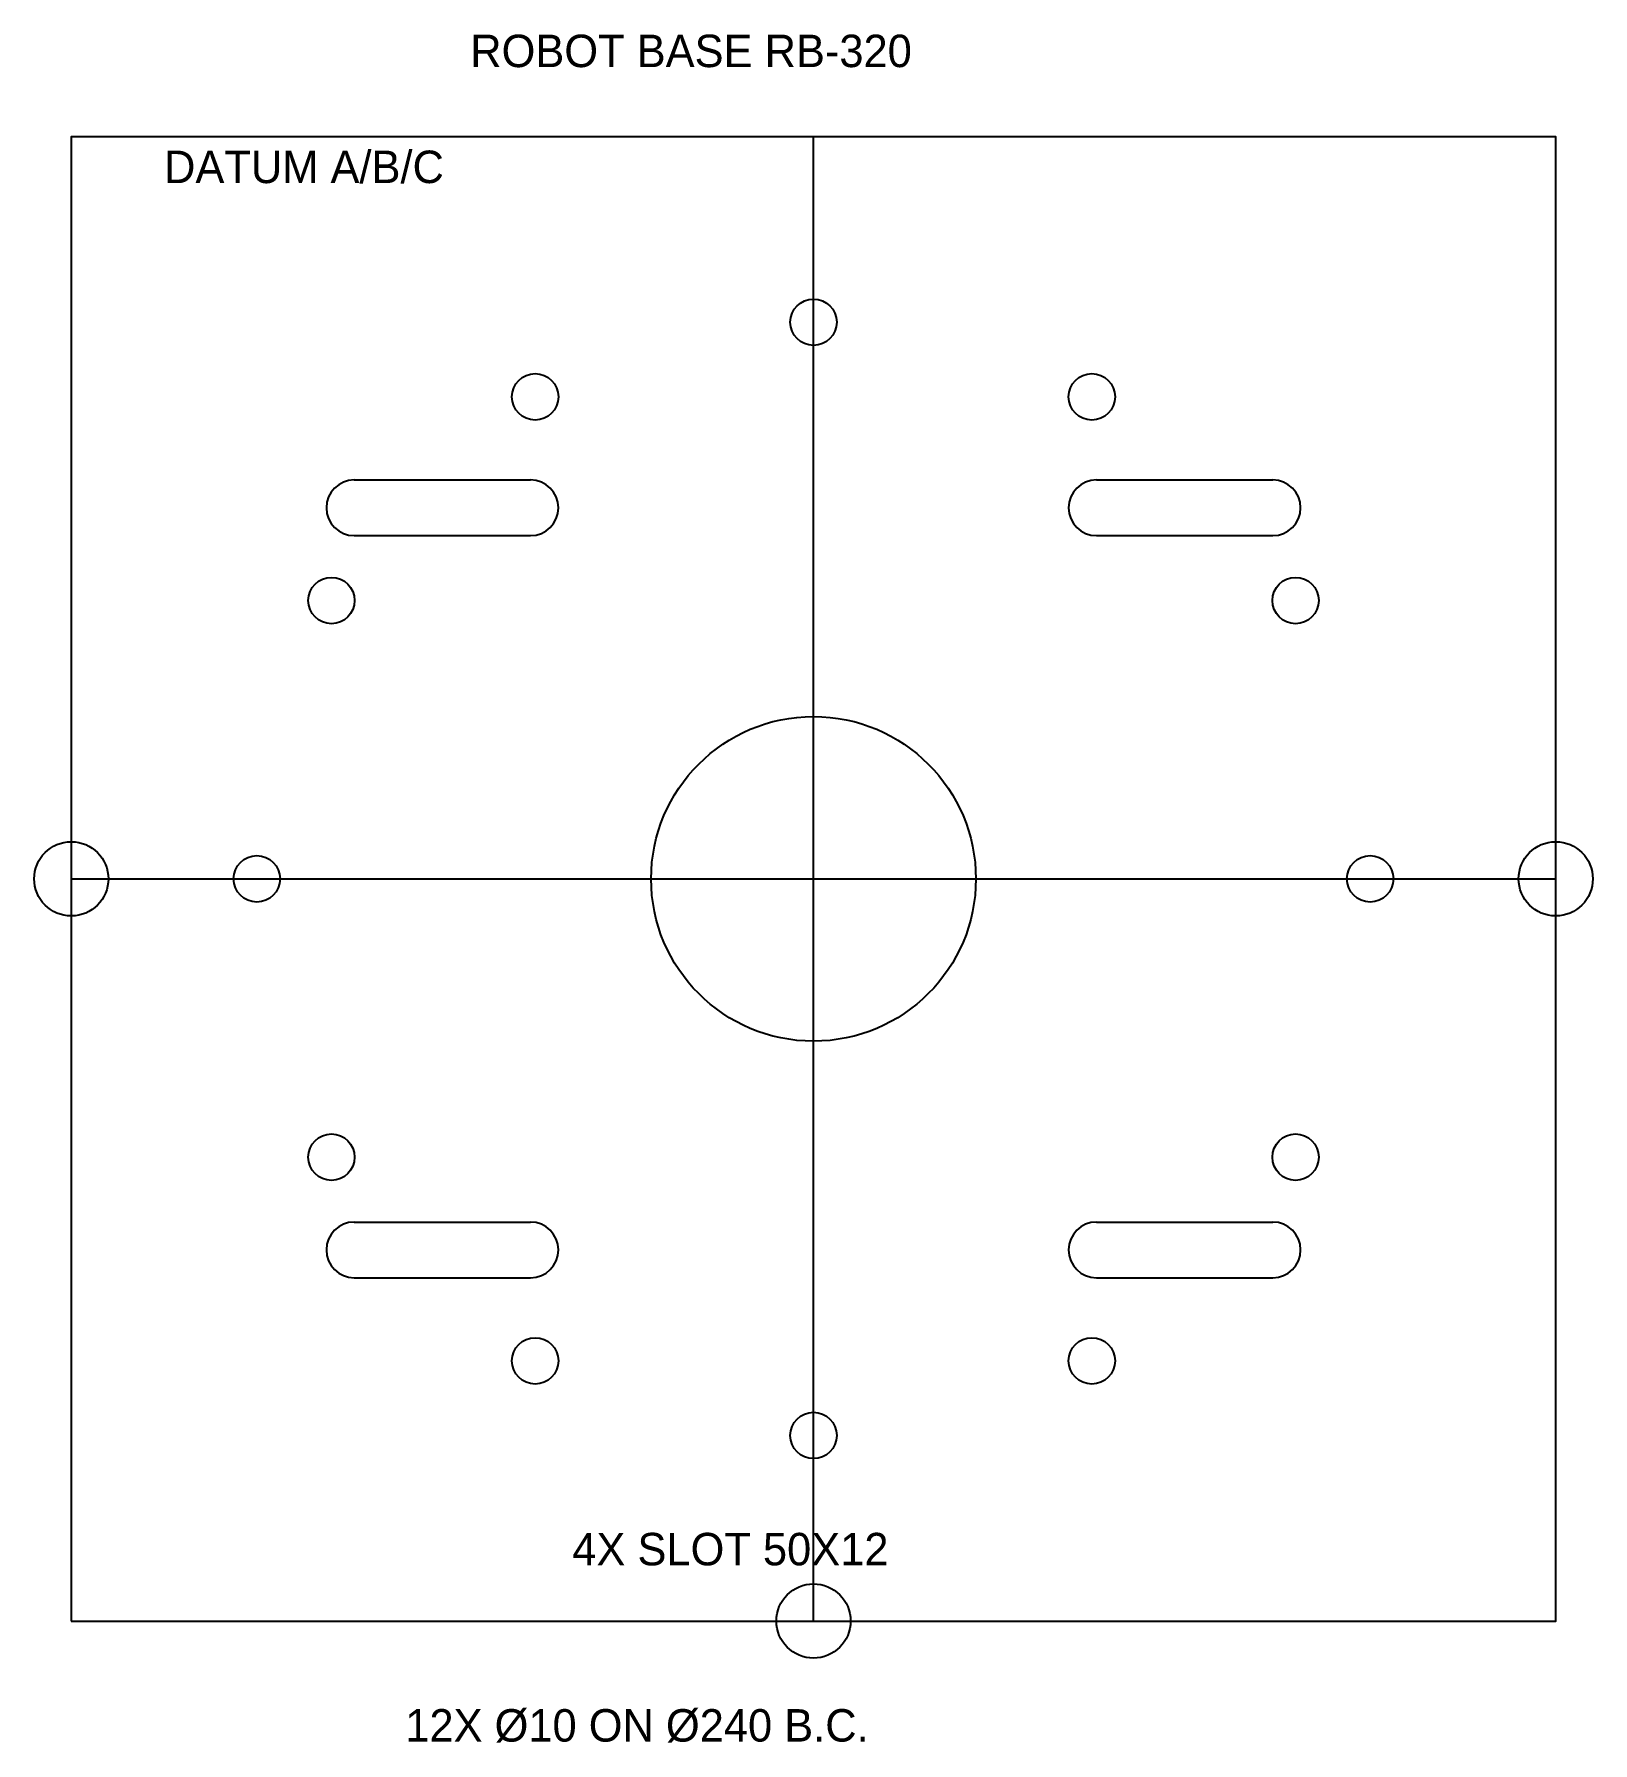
# Model space of a CAD drawing. Header units: millimetres. Extents: x -8 to 328, y -26 to 342.
import ezdxf

# ---------------------------------------------------------------- set-up
doc = ezdxf.new("R2010")
doc.units = ezdxf.units.MM
for name, color, linetype in [('BASE', 7, 'CONTINUOUS'), ('CENTER', 5, 'CONTINUOUS'), ('CUT', 6, 'CONTINUOUS'), ('DATUM', 1, 'CONTINUOUS'), ('HOLE', 1, 'CONTINUOUS'), ('NOTE', 2, 'CONTINUOUS'), ('SLOT', 6, 'CONTINUOUS')]:
    doc.layers.add(name, color=color, linetype=linetype)

msp = doc.modelspace()

# ---------------------------------------------------------------- linework, layer by layer
at = {"layer": 'BASE'}
msp.add_lwpolyline([(0, 0), (320, 0), (320, 320), (0, 320)], close=True, dxfattribs=at)
at = {"layer": 'CENTER'}
for p, q in [((160, 0), (160, 320)), ((0, 160), (320, 160))]:
    msp.add_line(p, q, dxfattribs=at)
at = {"layer": 'CUT'}
msp.add_circle((160, 160), 35, dxfattribs=at)
at = {"layer": 'DATUM'}
for centre in [(0, 160), (320, 160), (160, 0)]:
    msp.add_circle(centre, 8, dxfattribs=at)
at = {"layer": 'HOLE'}
for centre in [(160, 280), (100, 263.92), (220, 263.92), (56.08, 220), (263.92, 220), (40, 160), (280, 160), (56.08, 100), (263.92, 100), (100, 56.08), (220, 56.08), (160, 40)]:
    msp.add_circle(centre, 5, dxfattribs=at)
at = {"layer": 'SLOT'}
for p, q in [((61, 246), (99, 246)), ((221, 246), (259, 246)), ((61, 234), (99, 234)), ((221, 234), (259, 234)), ((61, 86), (99, 86)), ((221, 86), (259, 86)), ((61, 74), (99, 74)), ((221, 74), (259, 74))]:
    msp.add_line(p, q, dxfattribs=at)
for centre, start, end in [((61, 240), 90, 270), ((99, 240), 270, 90), ((221, 240), 90, 270), ((259, 240), 270, 90), ((61, 80), 90, 270), ((99, 80), 270, 90), ((221, 80), 90, 270), ((259, 80), 270, 90)]:
    msp.add_arc(centre, 6, start, end, dxfattribs=at)

# ---------------------------------------------------------------- texts
at = {"layer": 'NOTE'}
for s, p in [('ROBOT BASE RB-320', (86, 335)), ('DATUM A/B/C', (20, 310)), ('4X SLOT 50X12', (108, 12)), ('12X Ø10 ON Ø240 B.C.', (72, -26))]:
    msp.add_text(s, height=7, dxfattribs=at).set_placement(p)

doc.saveas('drawing.dxf')
